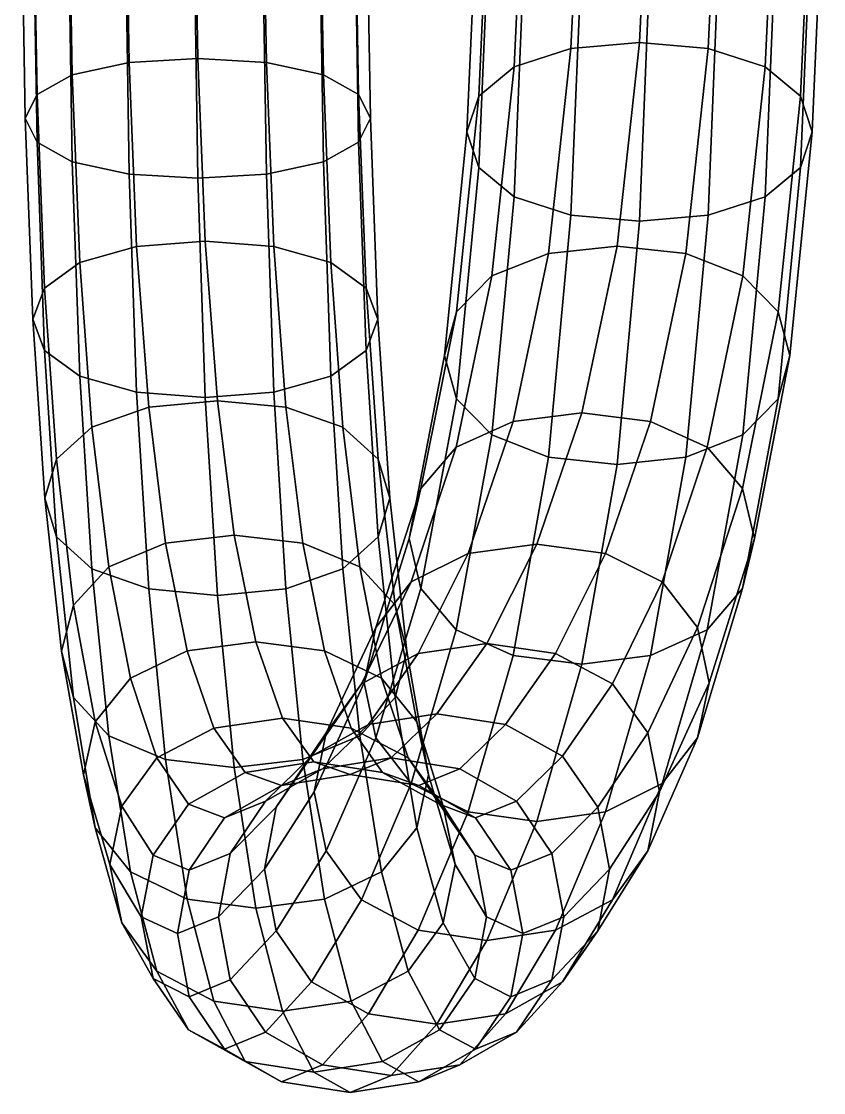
# Model space of a CAD drawing. Extents: x -10606 to 81047, y -69897 to 84397.
# Drawn here: x 69308 to 79693, y -69897 to -56027 of the extents above; entities that cross this region are included whole.
import ezdxf

# ---------------------------------------------------------------- set-up
doc = ezdxf.new("R2010")
doc.units = 0

msp = doc.modelspace()

# ---------------------------------------------------------------- linework, layer by layer
for points in [[(76421.59375, -56377.21875, -93027.9375), (77310.265625, -56298.246094, -93144.898438), (77458.703125, -53227.914063, -91365.765625), (76570.03125, -53287.417969, -91238.242188)], [(77310.265625, -56298.246094, -93144.898438), (78198.9375, -56377.21875, -93027.9375), (78347.375, -53287.417969, -91238.242188), (77458.703125, -53227.914063, -91365.765625)], [(75685.265625, -56614.132813, -92677.039063), (76421.59375, -56377.21875, -93027.9375), (76570.03125, -53287.417969, -91238.242188), (75833.703125, -53465.925781, -90855.695313)], [(78198.9375, -56377.21875, -93027.9375), (78935.265625, -56614.132813, -92677.039063), (79083.703125, -53465.925781, -90855.695313), (78347.375, -53287.417969, -91238.242188)], [(75685.265625, -56614.132813, -92677.039063), (75833.703125, -53465.925781, -90855.695313), (75376.671875, -53753.523438, -90239.359375), (75228.234375, -56995.824219, -92111.710938)], [(78935.265625, -56614.132813, -92677.039063), (79392.296875, -56995.824219, -92111.710938), (79540.734375, -53753.523438, -90239.359375), (79083.703125, -53465.925781, -90855.695313)], [(70653.367188, -53842.492188, -127165.15625), (71542.039063, -53804.347656, -127024.015625), (71591.515625, -56506.265625, -125861.101563), (70702.84375, -56559.082031, -125995.359375)], [(71542.039063, -53804.347656, -127024.015625), (72430.710938, -53842.492188, -127165.15625), (72480.1875, -56559.082031, -125995.359375), (71591.515625, -56506.265625, -125861.101563)], [(75228.234375, -56995.824219, -92111.710938), (75376.671875, -53753.523438, -90239.359375), (75224.328125, -54100.625, -89495.507813), (75075.890625, -57456.492188, -91429.414063)], [(79392.296875, -56995.824219, -92111.710938), (79544.640625, -57456.492188, -91429.414063), (79693.078125, -54100.625, -89495.507813), (79540.734375, -53753.523438, -90239.359375)], [(69917.039063, -53956.925781, -127588.578125), (69966.515625, -56717.527344, -126398.117188), (69509.484375, -56972.800781, -127047.015625), (69460.007813, -54141.292969, -128270.765625)], [(69917.039063, -53956.925781, -127588.578125), (70653.367188, -53842.492188, -127165.15625), (70702.84375, -56559.082031, -125995.359375), (69966.515625, -56717.527344, -126398.117188)], [(72430.710938, -53842.492188, -127165.15625), (73167.039063, -53956.925781, -127588.578125), (73216.515625, -56717.527344, -126398.117188), (72480.1875, -56559.082031, -125995.359375)], [(73167.039063, -53956.925781, -127588.578125), (73624.070313, -54141.292969, -128270.765625), (73673.546875, -56972.796875, -127047.015625), (73216.515625, -56717.527344, -126398.117188)], [(69460.007813, -54141.292969, -128270.765625), (69509.484375, -56972.800781, -127047.015625), (69357.140625, -57280.886719, -127830.164063), (69307.664063, -54363.800781, -129094.09375)], [(73624.070313, -54141.292969, -128270.765625), (73776.414063, -54363.800781, -129094.09375), (73825.890625, -57280.886719, -127830.164063), (73673.546875, -56972.796875, -127047.015625)], [(75075.890625, -57456.492188, -91429.414063), (75224.328125, -54100.625, -89495.507813), (75376.671875, -54447.726563, -88751.65625), (75228.234375, -57917.15625, -90747.117188)], [(79544.640625, -57456.492188, -91429.414063), (79392.296875, -57917.15625, -90747.117188), (79540.734375, -54447.726563, -88751.65625), (79693.078125, -54100.625, -89495.507813)], [(69307.664063, -54363.800781, -129094.09375), (69357.140625, -57280.886719, -127830.164063), (69509.484375, -57588.972656, -128613.3125), (69460.007813, -54586.3125, -129917.421875)], [(73776.414063, -54363.800781, -129094.09375), (73624.070313, -54586.3125, -129917.421875), (73673.546875, -57588.972656, -128613.3125), (73825.890625, -57280.886719, -127830.164063)], [(75228.234375, -57917.15625, -90747.117188), (75376.671875, -54447.726563, -88751.65625), (75833.703125, -54735.328125, -88135.320313), (75685.265625, -58298.847656, -90181.78125)], [(79392.296875, -57917.15625, -90747.117188), (78935.265625, -58298.847656, -90181.78125), (79083.703125, -54735.328125, -88135.320313), (79540.734375, -54447.726563, -88751.65625)], [(69460.007813, -54586.3125, -129917.421875), (69509.484375, -57588.972656, -128613.3125), (69966.515625, -57844.246094, -129262.210938), (69917.039063, -54770.679688, -130599.601563)], [(73624.070313, -54586.3125, -129917.421875), (73167.039063, -54770.679688, -130599.609375), (73216.515625, -57844.246094, -129262.210938), (73673.546875, -57588.972656, -128613.3125)], [(69917.039063, -54770.679688, -130599.601563), (69966.515625, -57844.246094, -129262.210938), (70702.84375, -58002.6875, -129664.96875), (70653.367188, -54885.109375, -131023.03125)], [(72430.710938, -54885.109375, -131023.03125), (72480.1875, -58002.6875, -129664.96875), (73216.515625, -57844.246094, -129262.210938), (73167.039063, -54770.679688, -130599.609375)], [(75685.265625, -58298.847656, -90181.78125), (75833.703125, -54735.328125, -88135.320313), (76570.03125, -54913.835938, -87752.773438), (76421.59375, -58535.761719, -89830.882813)], [(78198.9375, -58535.761719, -89830.882813), (78347.375, -54913.835938, -87752.773438), (79083.703125, -54735.328125, -88135.320313), (78935.265625, -58298.847656, -90181.78125)], [(70653.367188, -54885.109375, -131023.03125), (70702.84375, -58002.6875, -129664.96875), (71591.515625, -58055.503906, -129799.226563), (71542.039063, -54923.253906, -131164.171875)], [(71542.039063, -54923.253906, -131164.171875), (71591.515625, -58055.503906, -129799.226563), (72480.1875, -58002.6875, -129664.96875), (72430.710938, -54885.109375, -131023.03125)], [(76421.59375, -58535.761719, -89830.882813), (76570.03125, -54913.835938, -87752.773438), (77458.703125, -54973.339844, -87625.257813), (77310.265625, -58614.734375, -89713.921875)], [(77310.265625, -58614.734375, -89713.921875), (77458.703125, -54973.339844, -87625.257813), (78347.375, -54913.835938, -87752.773438), (78198.9375, -58535.761719, -89830.882813)], [(76132.53125, -59033.558594, -95039.820313), (77021.203125, -58937.175781, -95144.359375), (77310.265625, -56298.246094, -93144.898438), (76421.59375, -56377.21875, -93027.9375)], [(77021.203125, -58937.175781, -95144.359375), (77909.875, -59033.558594, -95039.820313), (78198.9375, -56377.21875, -93027.9375), (77310.265625, -56298.246094, -93144.898438)], [(75396.203125, -59322.703125, -94726.21875), (76132.53125, -59033.558594, -95039.820313), (76421.59375, -56377.21875, -93027.9375), (75685.265625, -56614.132813, -92677.039063)], [(77909.875, -59033.558594, -95039.820313), (78646.203125, -59322.703125, -94726.21875), (78935.265625, -56614.132813, -92677.039063), (78198.9375, -56377.21875, -93027.9375)], [(69966.515625, -56717.527344, -126398.117188), (70702.84375, -56559.082031, -125995.359375), (70799.203125, -58942.167969, -124517.234375), (70062.875, -59148.929688, -124888.9375)], [(70702.84375, -56559.082031, -125995.359375), (71591.515625, -56506.265625, -125861.101563), (71687.875, -58873.25, -124393.328125), (70799.203125, -58942.167969, -124517.234375)], [(71591.515625, -56506.265625, -125861.101563), (72480.1875, -56559.082031, -125995.359375), (72576.546875, -58942.167969, -124517.234375), (71687.875, -58873.25, -124393.328125)], [(72480.1875, -56559.082031, -125995.359375), (73216.515625, -56717.527344, -126398.117188), (73312.875, -59148.929688, -124888.9375), (72576.546875, -58942.167969, -124517.234375)], [(69966.515625, -56717.527344, -126398.117188), (70062.875, -59148.929688, -124888.9375), (69605.84375, -59482.046875, -125487.804688), (69509.484375, -56972.800781, -127047.015625)], [(73216.515625, -56717.527344, -126398.117188), (73673.546875, -56972.796875, -127047.015625), (73769.90625, -59482.042969, -125487.804688), (73312.875, -59148.929688, -124888.9375)], [(75396.203125, -59322.703125, -94726.21875), (75685.265625, -56614.132813, -92677.039063), (75228.234375, -56995.824219, -92111.710938), (74939.171875, -59788.546875, -94220.96875)], [(78646.203125, -59322.703125, -94726.21875), (79103.234375, -59788.546875, -94220.96875), (79392.296875, -56995.824219, -92111.710938), (78935.265625, -56614.132813, -92677.039063)], [(69509.484375, -56972.800781, -127047.015625), (69605.84375, -59482.046875, -125487.804688), (69453.5, -59884.082031, -126210.570313), (69357.140625, -57280.886719, -127830.164063)], [(73673.546875, -56972.796875, -127047.015625), (73825.890625, -57280.886719, -127830.164063), (73922.25, -59884.078125, -126210.570313), (73769.90625, -59482.042969, -125487.804688)], [(74939.171875, -59788.546875, -94220.96875), (75228.234375, -56995.824219, -92111.710938), (75075.890625, -57456.492188, -91429.414063), (74786.828125, -60350.769531, -93611.179688)], [(79103.234375, -59788.546875, -94220.96875), (79255.578125, -60350.769531, -93611.179688), (79544.640625, -57456.492188, -91429.414063), (79392.296875, -56995.824219, -92111.710938)], [(69357.140625, -57280.886719, -127830.164063), (69453.5, -59884.082031, -126210.570313), (69605.84375, -60286.117188, -126933.34375), (69509.484375, -57588.972656, -128613.3125)], [(73825.890625, -57280.886719, -127830.164063), (73673.546875, -57588.972656, -128613.3125), (73769.90625, -60286.117188, -126933.34375), (73922.25, -59884.078125, -126210.570313)], [(74786.828125, -60350.769531, -93611.179688), (75075.890625, -57456.492188, -91429.414063), (75228.234375, -57917.15625, -90747.117188), (74939.171875, -60912.992188, -93001.390625)], [(79255.578125, -60350.769531, -93611.179688), (79103.234375, -60912.992188, -93001.390625), (79392.296875, -57917.15625, -90747.117188), (79544.640625, -57456.492188, -91429.414063)], [(69509.484375, -57588.972656, -128613.3125), (69605.84375, -60286.117188, -126933.34375), (70062.875, -60619.230469, -127532.203125), (69966.515625, -57844.246094, -129262.210938)], [(73673.546875, -57588.972656, -128613.3125), (73216.515625, -57844.246094, -129262.210938), (73312.875, -60619.230469, -127532.203125), (73769.90625, -60286.117188, -126933.34375)], [(69966.515625, -57844.246094, -129262.210938), (70062.875, -60619.230469, -127532.203125), (70799.203125, -60825.992188, -127903.90625), (70702.84375, -58002.6875, -129664.96875)], [(72480.1875, -58002.6875, -129664.96875), (72576.546875, -60825.992188, -127903.90625), (73312.875, -60619.230469, -127532.203125), (73216.515625, -57844.246094, -129262.210938)], [(74939.171875, -60912.992188, -93001.390625), (75228.234375, -57917.15625, -90747.117188), (75685.265625, -58298.847656, -90181.78125), (75396.203125, -61378.835938, -92496.132813)], [(79103.234375, -60912.992188, -93001.390625), (78646.203125, -61378.835938, -92496.132813), (78935.265625, -58298.847656, -90181.78125), (79392.296875, -57917.15625, -90747.117188)], [(70702.84375, -58002.6875, -129664.96875), (70799.203125, -60825.992188, -127903.90625), (71687.875, -60894.910156, -128027.8125), (71591.515625, -58055.503906, -129799.226563)], [(71591.515625, -58055.503906, -129799.226563), (71687.875, -60894.910156, -128027.8125), (72576.546875, -60825.992188, -127903.90625), (72480.1875, -58002.6875, -129664.96875)], [(75396.203125, -61378.835938, -92496.132813), (75685.265625, -58298.847656, -90181.78125), (76421.59375, -58535.761719, -89830.882813), (76132.53125, -61667.976563, -92182.523438)], [(77909.875, -61667.976563, -92182.523438), (78198.9375, -58535.761719, -89830.882813), (78935.265625, -58298.847656, -90181.78125), (78646.203125, -61378.835938, -92496.132813)], [(76132.53125, -61667.976563, -92182.523438), (76421.59375, -58535.761719, -89830.882813), (77310.265625, -58614.734375, -89713.921875), (77021.203125, -61764.359375, -92077.992188)], [(77021.203125, -61764.359375, -92077.992188), (77310.265625, -58614.734375, -89713.921875), (78198.9375, -58535.761719, -89830.882813), (77909.875, -61667.976563, -92182.523438)], [(70062.875, -59148.929688, -124888.9375), (70799.203125, -58942.167969, -124517.234375), (70955.453125, -61023.683594, -122718.304688), (70219.125, -61281.484375, -123046.921875)], [(70799.203125, -58942.167969, -124517.234375), (71687.875, -58873.25, -124393.328125), (71844.125, -60937.746094, -122608.765625), (70955.453125, -61023.683594, -122718.304688)], [(71687.875, -58873.25, -124393.328125), (72576.546875, -58942.167969, -124517.234375), (72732.796875, -61023.679688, -122718.304688), (71844.125, -60937.746094, -122608.765625)], [(72576.546875, -58942.167969, -124517.234375), (73312.875, -59148.929688, -124888.9375), (73469.125, -61281.484375, -123046.921875), (72732.796875, -61023.679688, -122718.304688)], [(75674.195313, -61205.660156, -97210.773438), (76562.867188, -61094.765625, -97301.359375), (77021.203125, -58937.175781, -95144.359375), (76132.53125, -59033.558594, -95039.820313)], [(76562.867188, -61094.765625, -97301.359375), (77451.539063, -61205.65625, -97210.773438), (77909.875, -59033.558594, -95039.820313), (77021.203125, -58937.175781, -95144.359375)], [(74937.867188, -61538.332031, -96939.039063), (75674.195313, -61205.660156, -97210.773438), (76132.53125, -59033.558594, -95039.820313), (75396.203125, -59322.703125, -94726.21875)], [(77451.539063, -61205.65625, -97210.773438), (78187.867188, -61538.332031, -96939.039063), (78646.203125, -59322.703125, -94726.21875), (77909.875, -59033.558594, -95039.820313)], [(70062.875, -59148.929688, -124888.9375), (70219.125, -61281.484375, -123046.921875), (69762.09375, -61696.832031, -123576.359375), (69605.84375, -59482.046875, -125487.804688)], [(73312.875, -59148.929688, -124888.9375), (73769.90625, -59482.042969, -125487.804688), (73926.15625, -61696.832031, -123576.359375), (73469.125, -61281.484375, -123046.921875)], [(74937.867188, -61538.332031, -96939.039063), (75396.203125, -59322.703125, -94726.21875), (74939.171875, -59788.546875, -94220.96875), (74480.835938, -62074.308594, -96501.242188)], [(78187.867188, -61538.332031, -96939.039063), (78644.898438, -62074.308594, -96501.242188), (79103.234375, -59788.546875, -94220.96875), (78646.203125, -59322.703125, -94726.21875)], [(69605.84375, -59482.046875, -125487.804688), (69762.09375, -61696.832031, -123576.359375), (69609.75, -62198.113281, -124215.335938), (69453.5, -59884.082031, -126210.570313)], [(73769.90625, -59482.042969, -125487.804688), (73922.25, -59884.078125, -126210.570313), (74078.5, -62198.113281, -124215.335938), (73926.15625, -61696.832031, -123576.359375)], [(69453.5, -59884.082031, -126210.570313), (69609.75, -62198.113281, -124215.335938), (69762.09375, -62699.394531, -124854.3125), (69605.84375, -60286.117188, -126933.34375)], [(73922.25, -59884.078125, -126210.570313), (73769.90625, -60286.117188, -126933.34375), (73926.15625, -62699.394531, -124854.3125), (74078.5, -62198.113281, -124215.335938)], [(74480.835938, -62074.308594, -96501.242188), (74939.171875, -59788.546875, -94220.96875), (74786.828125, -60350.769531, -93611.179688), (74328.492188, -62721.175781, -95972.859375)], [(78644.898438, -62074.308594, -96501.242188), (78797.242188, -62721.175781, -95972.859375), (79255.578125, -60350.769531, -93611.179688), (79103.234375, -59788.546875, -94220.96875)], [(69605.84375, -60286.117188, -126933.34375), (69762.09375, -62699.394531, -124854.3125), (70219.125, -63114.742188, -125383.75), (70062.875, -60619.230469, -127532.203125)], [(73769.90625, -60286.117188, -126933.34375), (73312.875, -60619.230469, -127532.203125), (73469.125, -63114.742188, -125383.75), (73926.15625, -62699.394531, -124854.3125)], [(74328.492188, -62721.175781, -95972.859375), (74786.828125, -60350.769531, -93611.179688), (74939.171875, -60912.992188, -93001.390625), (74480.835938, -63368.042969, -95444.476563)], [(78797.242188, -62721.175781, -95972.859375), (78644.898438, -63368.042969, -95444.476563), (79103.234375, -60912.992188, -93001.390625), (79255.578125, -60350.769531, -93611.179688)], [(70062.875, -60619.230469, -127532.203125), (70219.125, -63114.742188, -125383.75), (70955.453125, -63372.546875, -125712.367188), (70799.203125, -60825.992188, -127903.90625)], [(72576.546875, -60825.992188, -127903.90625), (72732.796875, -63372.546875, -125712.367188), (73469.125, -63114.742188, -125383.75), (73312.875, -60619.230469, -127532.203125)], [(70799.203125, -60825.992188, -127903.90625), (70955.453125, -63372.546875, -125712.367188), (71844.125, -63458.480469, -125821.90625), (71687.875, -60894.910156, -128027.8125)], [(71687.875, -60894.910156, -128027.8125), (71844.125, -63458.480469, -125821.90625), (72732.796875, -63372.546875, -125712.367188), (72576.546875, -60825.992188, -127903.90625)], [(70219.125, -61281.484375, -123046.921875), (70955.453125, -61023.683594, -122718.304688), (71174.195313, -62780.855469, -120627.664063), (70437.867188, -63088.71875, -120902.960938)], [(70955.453125, -61023.683594, -122718.304688), (71844.125, -60937.746094, -122608.765625), (72062.867188, -62678.234375, -120535.898438), (71174.195313, -62780.855469, -120627.664063)], [(71844.125, -60937.746094, -122608.765625), (72732.796875, -61023.679688, -122718.304688), (72951.539063, -62780.855469, -120627.664063), (72062.867188, -62678.234375, -120535.898438)], [(72732.796875, -61023.679688, -122718.304688), (73469.125, -61281.484375, -123046.921875), (73687.867188, -63088.71875, -120902.960938), (72951.539063, -62780.855469, -120627.664063)], [(74480.835938, -63368.042969, -95444.476563), (74939.171875, -60912.992188, -93001.390625), (75396.203125, -61378.835938, -92496.132813), (74937.867188, -63904.015625, -95006.671875)], [(78644.898438, -63368.042969, -95444.476563), (78187.867188, -63904.015625, -95006.671875), (78646.203125, -61378.835938, -92496.132813), (79103.234375, -60912.992188, -93001.390625)], [(75090.867188, -62917.351563, -99529.195313), (75979.539063, -62794.925781, -99604.265625), (76562.867188, -61094.765625, -97301.359375), (75674.195313, -61205.660156, -97210.773438)], [(75979.539063, -62794.925781, -99604.265625), (76868.210938, -62917.351563, -99529.195313), (77451.539063, -61205.65625, -97210.773438), (76562.867188, -61094.765625, -97301.359375)], [(70219.125, -61281.484375, -123046.921875), (70437.867188, -63088.71875, -120902.960938), (69980.835938, -63584.71875, -121346.5), (69762.09375, -61696.832031, -123576.359375)], [(73469.125, -61281.484375, -123046.921875), (73926.15625, -61696.832031, -123576.359375), (74144.898438, -63584.71875, -121346.5), (73687.867188, -63088.71875, -120902.960938)], [(74354.539063, -63284.636719, -99304.007813), (75090.867188, -62917.351563, -99529.195313), (75674.195313, -61205.660156, -97210.773438), (74937.867188, -61538.332031, -96939.039063)], [(76868.210938, -62917.351563, -99529.195313), (77604.539063, -63284.632813, -99304.007813), (78187.867188, -61538.332031, -96939.039063), (77451.539063, -61205.65625, -97210.773438)], [(74937.867188, -63904.015625, -95006.671875), (75396.203125, -61378.835938, -92496.132813), (76132.53125, -61667.976563, -92182.523438), (75674.195313, -64236.691406, -94734.929688)], [(77451.539063, -64236.691406, -94734.929688), (77909.875, -61667.976563, -92182.523438), (78646.203125, -61378.835938, -92496.132813), (78187.867188, -63904.015625, -95006.671875)], [(74354.539063, -63284.636719, -99304.007813), (74937.867188, -61538.332031, -96939.039063), (74480.835938, -62074.308594, -96501.242188), (73897.507813, -63876.371094, -98941.195313)], [(77604.539063, -63284.632813, -99304.007813), (78061.570313, -63876.367188, -98941.195313), (78644.898438, -62074.308594, -96501.242188), (78187.867188, -61538.332031, -96939.039063)], [(69762.09375, -61696.832031, -123576.359375), (69980.835938, -63584.71875, -121346.5), (69828.492188, -64183.34375, -121881.804688), (69609.75, -62198.113281, -124215.335938)], [(73926.15625, -61696.832031, -123576.359375), (74078.5, -62198.113281, -124215.335938), (74297.242188, -64183.34375, -121881.804688), (74144.898438, -63584.71875, -121346.5)], [(75674.195313, -64236.691406, -94734.929688), (76132.53125, -61667.976563, -92182.523438), (77021.203125, -61764.359375, -92077.992188), (76562.867188, -64347.582031, -94644.351563)], [(76562.867188, -64347.582031, -94644.351563), (77021.203125, -61764.359375, -92077.992188), (77909.875, -61667.976563, -92182.523438), (77451.539063, -64236.691406, -94734.929688)], [(73897.507813, -63876.371094, -98941.195313), (74480.835938, -62074.308594, -96501.242188), (74328.492188, -62721.175781, -95972.859375), (73745.164063, -64590.53125, -98503.320313)], [(78061.570313, -63876.367188, -98941.195313), (78213.914063, -64590.53125, -98503.320313), (78797.242188, -62721.175781, -95972.859375), (78644.898438, -62074.308594, -96501.242188)], [(69609.75, -62198.113281, -124215.335938), (69828.492188, -64183.34375, -121881.804688), (69980.835938, -64781.964844, -122417.101563), (69762.09375, -62699.394531, -124854.3125)], [(74078.5, -62198.113281, -124215.335938), (73926.15625, -62699.394531, -124854.3125), (74144.898438, -64781.964844, -122417.109375), (74297.242188, -64183.34375, -121881.804688)], [(71174.195313, -62780.855469, -120627.664063), (72062.867188, -62678.234375, -120535.898438), (72344.117188, -64059.683594, -118213.328125), (71455.445313, -64177.25, -118284.804688)], [(72062.867188, -62678.234375, -120535.898438), (72951.539063, -62780.855469, -120627.664063), (73232.789063, -64177.25, -118284.804688), (72344.117188, -64059.683594, -118213.328125)], [(69762.09375, -62699.394531, -124854.3125), (69980.835938, -64781.964844, -122417.101563), (70437.867188, -65277.964844, -122860.640625), (70219.125, -63114.742188, -125383.75)], [(70437.867188, -63088.71875, -120902.960938), (71174.195313, -62780.855469, -120627.664063), (71455.445313, -64177.25, -118284.804688), (70719.117188, -64529.957031, -118499.234375)], [(72951.539063, -62780.855469, -120627.664063), (73687.867188, -63088.71875, -120902.960938), (73969.117188, -64529.957031, -118499.234375), (73232.789063, -64177.25, -118284.804688)], [(73926.15625, -62699.394531, -124854.3125), (73469.125, -63114.742188, -125383.75), (73687.867188, -65277.964844, -122860.640625), (74144.898438, -64781.964844, -122417.109375)], [(73745.164063, -64590.53125, -98503.320313), (74328.492188, -62721.175781, -95972.859375), (74480.835938, -63368.042969, -95444.476563), (73897.507813, -65304.691406, -98065.445313)], [(74445.03125, -64211.125, -101996.367188), (75333.703125, -64080.019531, -102054.226563), (75979.539063, -62794.925781, -99604.265625), (75090.867188, -62917.351563, -99529.195313)], [(75333.703125, -64080.019531, -102054.226563), (76222.375, -64211.125, -101996.367188), (76868.210938, -62917.351563, -99529.195313), (75979.539063, -62794.925781, -99604.265625)], [(78213.914063, -64590.53125, -98503.320313), (78061.570313, -65304.691406, -98065.445313), (78644.898438, -63368.042969, -95444.476563), (78797.242188, -62721.175781, -95972.859375)], [(73708.703125, -64604.449219, -101822.796875), (74445.03125, -64211.125, -101996.367188), (75090.867188, -62917.351563, -99529.195313), (74354.539063, -63284.636719, -99304.007813)], [(76222.375, -64211.125, -101996.367188), (76958.703125, -64604.449219, -101822.796875), (77604.539063, -63284.632813, -99304.007813), (76868.210938, -62917.351563, -99529.195313)], [(70437.867188, -63088.71875, -120902.960938), (70719.117188, -64529.957031, -118499.234375), (70262.085938, -65098.207031, -118844.710938), (69980.835938, -63584.71875, -121346.5)], [(73687.867188, -63088.71875, -120902.960938), (74144.898438, -63584.71875, -121346.5), (74426.148438, -65098.210938, -118844.710938), (73969.117188, -64529.957031, -118499.234375)], [(70219.125, -63114.742188, -125383.75), (70437.867188, -65277.964844, -122860.640625), (71174.195313, -65585.828125, -123135.9375), (70955.453125, -63372.546875, -125712.367188)], [(72732.796875, -63372.546875, -125712.367188), (72951.539063, -65585.828125, -123135.9375), (73687.867188, -65277.964844, -122860.640625), (73469.125, -63114.742188, -125383.75)], [(70955.453125, -63372.546875, -125712.367188), (71174.195313, -65585.828125, -123135.9375), (72062.867188, -65688.453125, -123227.703125), (71844.125, -63458.480469, -125821.90625)], [(71844.125, -63458.480469, -125821.90625), (72062.867188, -65688.453125, -123227.703125), (72951.539063, -65585.828125, -123135.9375), (72732.796875, -63372.546875, -125712.367188)], [(73708.703125, -64604.449219, -101822.796875), (74354.539063, -63284.636719, -99304.007813), (73897.507813, -63876.371094, -98941.195313), (73251.671875, -65238.140625, -101543.148438)], [(73897.507813, -65304.691406, -98065.445313), (74480.835938, -63368.042969, -95444.476563), (74937.867188, -63904.015625, -95006.671875), (74354.539063, -65896.429688, -97702.632813)], [(76958.703125, -64604.449219, -101822.796875), (77415.734375, -65238.136719, -101543.148438), (78061.570313, -63876.367188, -98941.195313), (77604.539063, -63284.632813, -99304.007813)], [(78061.570313, -65304.691406, -98065.445313), (77604.539063, -65896.429688, -97702.632813), (78187.867188, -63904.015625, -95006.671875), (78644.898438, -63368.042969, -95444.476563)], [(69980.835938, -63584.71875, -121346.5), (70262.085938, -65098.207031, -118844.710938), (70109.742188, -65784.03125, -119261.664063), (69828.492188, -64183.34375, -121881.804688)], [(74144.898438, -63584.71875, -121346.5), (74297.242188, -64183.34375, -121881.804688), (74578.492188, -65784.03125, -119261.664063), (74426.148438, -65098.210938, -118844.710938)], [(73251.671875, -65238.140625, -101543.148438), (73897.507813, -63876.371094, -98941.195313), (73745.164063, -64590.53125, -98503.320313), (73099.328125, -66002.9375, -101205.640625)], [(74354.539063, -65896.429688, -97702.632813), (74937.867188, -63904.015625, -95006.671875), (75674.195313, -64236.691406, -94734.929688), (75090.867188, -66263.710938, -97477.445313)], [(76868.210938, -66263.710938, -97477.445313), (77451.539063, -64236.691406, -94734.929688), (78187.867188, -63904.015625, -95006.671875), (77604.539063, -65896.429688, -97702.632813)], [(77415.734375, -65238.136719, -101543.148438), (77568.078125, -66002.9375, -101205.640625), (78213.914063, -64590.53125, -98503.320313), (78061.570313, -63876.367188, -98941.195313)], [(71455.445313, -64177.25, -118284.804688), (72344.117188, -64059.683594, -118213.328125), (72687.867188, -65047.066406, -115679.648438), (71799.195313, -65176.433594, -115729.210938)], [(72344.117188, -64059.683594, -118213.328125), (73232.789063, -64177.25, -118284.804688), (73576.539063, -65176.433594, -115729.210938), (72687.867188, -65047.066406, -115679.648438)], [(73799.203125, -65129.464844, -104613.578125), (74687.875, -64992.414063, -104652.40625), (75333.703125, -64080.019531, -102054.226563), (74445.03125, -64211.125, -101996.367188)], [(74687.875, -64992.414063, -104652.40625), (75576.546875, -65129.464844, -104613.578125), (76222.375, -64211.125, -101996.367188), (75333.703125, -64080.019531, -102054.226563)], [(69828.492188, -64183.34375, -121881.804688), (70109.742188, -65784.03125, -119261.664063), (70262.085938, -66469.84375, -119678.617188), (69980.835938, -64781.964844, -122417.101563)], [(70719.117188, -64529.957031, -118499.234375), (71455.445313, -64177.25, -118284.804688), (71799.195313, -65176.433594, -115729.210938), (71062.867188, -65564.53125, -115877.90625)], [(73062.875, -65540.617188, -104497.085938), (73799.203125, -65129.464844, -104613.578125), (74445.03125, -64211.125, -101996.367188), (73708.703125, -64604.449219, -101822.796875)], [(73232.789063, -64177.25, -118284.804688), (73969.117188, -64529.957031, -118499.234375), (74312.867188, -65564.53125, -115877.90625), (73576.539063, -65176.433594, -115729.210938)], [(74297.242188, -64183.34375, -121881.804688), (74144.898438, -64781.964844, -122417.109375), (74426.148438, -66469.851563, -119678.617188), (74578.492188, -65784.03125, -119261.664063)], [(75576.546875, -65129.464844, -104613.578125), (76312.875, -65540.617188, -104497.085938), (76958.703125, -64604.449219, -101822.796875), (76222.375, -64211.125, -101996.367188)], [(75090.867188, -66263.710938, -97477.445313), (75674.195313, -64236.691406, -94734.929688), (76562.867188, -64347.582031, -94644.351563), (75979.539063, -66386.140625, -97402.375)], [(75979.539063, -66386.140625, -97402.375), (76562.867188, -64347.582031, -94644.351563), (77451.539063, -64236.691406, -94734.929688), (76868.210938, -66263.710938, -97477.445313)], [(70719.117188, -64529.957031, -118499.234375), (71062.867188, -65564.53125, -115877.90625), (70605.835938, -66189.804688, -116117.46875), (70262.085938, -65098.207031, -118844.710938)], [(73062.875, -65540.617188, -104497.085938), (73708.703125, -64604.449219, -101822.796875), (73251.671875, -65238.140625, -101543.148438), (72605.84375, -66203.03125, -104309.40625)], [(73099.328125, -66002.9375, -101205.640625), (73745.164063, -64590.53125, -98503.320313), (73897.507813, -65304.691406, -98065.445313), (73251.671875, -66767.734375, -100868.132813)], [(73969.117188, -64529.957031, -118499.234375), (74426.148438, -65098.210938, -118844.710938), (74769.898438, -66189.804688, -116117.476563), (74312.867188, -65564.53125, -115877.90625)], [(76312.875, -65540.617188, -104497.085938), (76769.90625, -66203.03125, -104309.40625), (77415.734375, -65238.136719, -101543.148438), (76958.703125, -64604.449219, -101822.796875)], [(77568.078125, -66002.9375, -101205.640625), (77415.734375, -66767.734375, -100868.132813), (78061.570313, -65304.691406, -98065.445313), (78213.914063, -64590.53125, -98503.320313)], [(69980.835938, -64781.964844, -122417.101563), (70262.085938, -66469.84375, -119678.617188), (70719.117188, -67038.09375, -120024.09375), (70437.867188, -65277.964844, -122860.640625)], [(74144.898438, -64781.964844, -122417.109375), (73687.867188, -65277.964844, -122860.640625), (73969.117188, -67038.101563, -120024.09375), (74426.148438, -66469.851563, -119678.617188)], [(71799.195313, -65176.433594, -115729.210938), (72687.867188, -65047.066406, -115679.648438), (73094.117188, -65615.3125, -112980.429688), (72205.445313, -65752.226563, -113007.320313)], [(72687.867188, -65047.066406, -115679.648438), (73576.539063, -65176.433594, -115729.210938), (73982.789063, -65752.226563, -113007.320313), (73094.117188, -65615.3125, -112980.429688)], [(73205.453125, -65703.570313, -107368.359375), (74094.125, -65563.296875, -107386.34375), (74687.875, -64992.414063, -104652.40625), (73799.203125, -65129.464844, -104613.578125)], [(74094.125, -65563.296875, -107386.34375), (74982.796875, -65703.570313, -107368.359375), (75576.546875, -65129.464844, -104613.578125), (74687.875, -64992.414063, -104652.40625)], [(70262.085938, -65098.207031, -118844.710938), (70605.835938, -66189.804688, -116117.46875), (70453.492188, -66944.4375, -116406.601563), (70109.742188, -65784.03125, -119261.664063)], [(71062.867188, -65564.53125, -115877.90625), (71799.195313, -65176.433594, -115729.210938), (72205.445313, -65752.226563, -113007.320313), (71469.117188, -66162.984375, -113087.96875)], [(72469.125, -66124.390625, -107314.414063), (73205.453125, -65703.570313, -107368.359375), (73799.203125, -65129.464844, -104613.578125), (73062.875, -65540.617188, -104497.085938)], [(73576.539063, -65176.433594, -115729.210938), (74312.867188, -65564.53125, -115877.90625), (74719.117188, -66162.984375, -113087.96875), (73982.789063, -65752.226563, -113007.320313)], [(74426.148438, -65098.210938, -118844.710938), (74578.492188, -65784.03125, -119261.664063), (74922.242188, -66944.4375, -116406.609375), (74769.898438, -66189.804688, -116117.476563)], [(74982.796875, -65703.570313, -107368.359375), (75719.125, -66124.390625, -107314.414063), (76312.875, -65540.617188, -104497.085938), (75576.546875, -65129.464844, -104613.578125)], [(70437.867188, -65277.964844, -122860.640625), (70719.117188, -67038.09375, -120024.09375), (71455.445313, -67390.804688, -120238.523438), (71174.195313, -65585.828125, -123135.9375)], [(72605.84375, -66203.03125, -104309.40625), (73251.671875, -65238.140625, -101543.148438), (73099.328125, -66002.9375, -101205.640625), (72453.5, -67002.492188, -104082.890625)], [(72951.539063, -65585.828125, -123135.9375), (73232.789063, -67390.804688, -120238.523438), (73969.117188, -67038.101563, -120024.09375), (73687.867188, -65277.964844, -122860.640625)], [(73251.671875, -66767.734375, -100868.132813), (73897.507813, -65304.691406, -98065.445313), (74354.539063, -65896.429688, -97702.632813), (73708.703125, -67401.421875, -100588.484375)], [(76769.90625, -66203.03125, -104309.40625), (76922.25, -67002.492188, -104082.890625), (77568.078125, -66002.9375, -101205.640625), (77415.734375, -65238.136719, -101543.148438)], [(77415.734375, -66767.734375, -100868.132813), (76958.703125, -67401.421875, -100588.484375), (77604.539063, -65896.429688, -97702.632813), (78061.570313, -65304.691406, -98065.445313)], [(71062.867188, -65564.53125, -115877.90625), (71469.117188, -66162.984375, -113087.96875), (71012.085938, -66824.75, -113217.914063), (70605.835938, -66189.804688, -116117.46875)], [(71174.195313, -65585.828125, -123135.9375), (71455.445313, -67390.804688, -120238.523438), (72344.117188, -67508.375, -120310), (72062.867188, -65688.453125, -123227.703125)], [(72469.125, -66124.390625, -107314.414063), (73062.875, -65540.617188, -104497.085938), (72605.84375, -66203.03125, -104309.40625), (72012.09375, -66802.382813, -107227.492188)], [(72062.867188, -65688.453125, -123227.703125), (72344.117188, -67508.375, -120310), (73232.789063, -67390.804688, -120238.523438), (72951.539063, -65585.828125, -123135.9375)], [(72674.195313, -65919.554688, -110193.320313), (73562.867188, -65779.164063, -110189.171875), (74094.125, -65563.296875, -107386.34375), (73205.453125, -65703.570313, -107368.359375)], [(73562.867188, -65779.164063, -110189.171875), (74451.539063, -65919.554688, -110193.320313), (74982.796875, -65703.570313, -107368.359375), (74094.125, -65563.296875, -107386.34375)], [(74312.867188, -65564.53125, -115877.90625), (74769.898438, -66189.804688, -116117.476563), (75176.148438, -66824.75, -113217.921875), (74719.117188, -66162.984375, -113087.96875)], [(75719.125, -66124.390625, -107314.414063), (76176.15625, -66802.382813, -107227.492188), (76769.90625, -66203.03125, -104309.40625), (76312.875, -65540.617188, -104497.085938)], [(71937.867188, -66340.726563, -110205.757813), (72674.195313, -65919.554688, -110193.320313), (73205.453125, -65703.570313, -107368.359375), (72469.125, -66124.390625, -107314.414063)], [(72205.445313, -65752.226563, -113007.320313), (73094.117188, -65615.3125, -112980.429688), (73562.867188, -65779.164063, -110189.171875), (72674.195313, -65919.554688, -110193.320313)], [(73094.117188, -65615.3125, -112980.429688), (73982.789063, -65752.226563, -113007.320313), (74451.539063, -65919.554688, -110193.320313), (73562.867188, -65779.164063, -110189.171875)], [(74451.539063, -65919.554688, -110193.320313), (75187.867188, -66340.726563, -110205.757813), (75719.125, -66124.390625, -107314.414063), (74982.796875, -65703.570313, -107368.359375)], [(70109.742188, -65784.03125, -119261.664063), (70453.492188, -66944.4375, -116406.601563), (70605.835938, -67699.070313, -116695.734375), (70262.085938, -66469.84375, -119678.617188)], [(71469.117188, -66162.984375, -113087.96875), (72205.445313, -65752.226563, -113007.320313), (72674.195313, -65919.554688, -110193.320313), (71937.867188, -66340.726563, -110205.757813)], [(73982.789063, -65752.226563, -113007.320313), (74719.117188, -66162.984375, -113087.96875), (75187.867188, -66340.726563, -110205.757813), (74451.539063, -65919.554688, -110193.320313)], [(74578.492188, -65784.03125, -119261.664063), (74426.148438, -66469.851563, -119678.617188), (74769.898438, -67699.078125, -116695.734375), (74922.242188, -66944.4375, -116406.609375)], [(72453.5, -67002.492188, -104082.890625), (73099.328125, -66002.9375, -101205.640625), (73251.671875, -66767.734375, -100868.132813), (72605.84375, -67801.960938, -103856.382813)], [(73708.703125, -67401.421875, -100588.484375), (74354.539063, -65896.429688, -97702.632813), (75090.867188, -66263.710938, -97477.445313), (74445.03125, -67794.75, -100414.914063)], [(76222.375, -67794.75, -100414.914063), (76868.210938, -66263.710938, -97477.445313), (77604.539063, -65896.429688, -97702.632813), (76958.703125, -67401.421875, -100588.484375)], [(76922.25, -67002.492188, -104082.890625), (76769.90625, -67801.960938, -103856.382813), (77415.734375, -66767.734375, -100868.132813), (77568.078125, -66002.9375, -101205.640625)], [(71469.117188, -66162.984375, -113087.96875), (71937.867188, -66340.726563, -110205.757813), (71480.835938, -67019.28125, -110225.796875), (71012.085938, -66824.75, -113217.914063)], [(71937.867188, -66340.726563, -110205.757813), (72469.125, -66124.390625, -107314.414063), (72012.09375, -66802.382813, -107227.492188), (71480.835938, -67019.28125, -110225.796875)], [(74719.117188, -66162.984375, -113087.96875), (75176.148438, -66824.75, -113217.921875), (75644.898438, -67019.28125, -110225.796875), (75187.867188, -66340.726563, -110205.757813)], [(75187.867188, -66340.726563, -110205.757813), (75644.898438, -67019.28125, -110225.796875), (76176.15625, -66802.382813, -107227.492188), (75719.125, -66124.390625, -107314.414063)], [(70605.835938, -66189.804688, -116117.46875), (71012.085938, -66824.75, -113217.914063), (70859.742188, -67623.429688, -113374.75), (70453.492188, -66944.4375, -116406.601563)], [(72012.09375, -66802.382813, -107227.492188), (72605.84375, -66203.03125, -104309.40625), (72453.5, -67002.492188, -104082.890625), (71859.75, -67620.640625, -107122.585938)], [(74445.03125, -67794.75, -100414.914063), (75090.867188, -66263.710938, -97477.445313), (75979.539063, -66386.140625, -97402.375), (75333.703125, -67925.859375, -100357.054688)], [(74769.898438, -66189.804688, -116117.476563), (74922.242188, -66944.4375, -116406.609375), (75328.492188, -67623.429688, -113374.75), (75176.148438, -66824.75, -113217.921875)], [(75333.703125, -67925.859375, -100357.054688), (75979.539063, -66386.140625, -97402.375), (76868.210938, -66263.710938, -97477.445313), (76222.375, -67794.75, -100414.914063)], [(76176.15625, -66802.382813, -107227.492188), (76328.5, -67620.648438, -107122.585938), (76922.25, -67002.492188, -104082.890625), (76769.90625, -66203.03125, -104309.40625)], [(70262.085938, -66469.84375, -119678.617188), (70605.835938, -67699.070313, -116695.734375), (71062.867188, -68324.34375, -116935.304688), (70719.117188, -67038.09375, -120024.09375)], [(74426.148438, -66469.851563, -119678.617188), (73969.117188, -67038.101563, -120024.09375), (74312.867188, -68324.351563, -116935.304688), (74769.898438, -67699.078125, -116695.734375)], [(71012.085938, -66824.75, -113217.914063), (71480.835938, -67019.28125, -110225.796875), (71328.492188, -67838.226563, -110249.976563), (70859.742188, -67623.429688, -113374.75)], [(71480.835938, -67019.28125, -110225.796875), (72012.09375, -66802.382813, -107227.492188), (71859.75, -67620.640625, -107122.585938), (71328.492188, -67838.226563, -110249.976563)], [(72605.84375, -67801.960938, -103856.382813), (73251.671875, -66767.734375, -100868.132813), (73708.703125, -67401.421875, -100588.484375), (73062.875, -68464.375, -103668.703125)], [(75176.148438, -66824.75, -113217.921875), (75328.492188, -67623.429688, -113374.75), (75797.242188, -67838.226563, -110249.976563), (75644.898438, -67019.28125, -110225.796875)], [(75644.898438, -67019.28125, -110225.796875), (75797.242188, -67838.226563, -110249.976563), (76328.5, -67620.648438, -107122.585938), (76176.15625, -66802.382813, -107227.492188)], [(76769.90625, -67801.960938, -103856.382813), (76312.875, -68464.375, -103668.703125), (76958.703125, -67401.421875, -100588.484375), (77415.734375, -66767.734375, -100868.132813)], [(70453.492188, -66944.4375, -116406.601563), (70859.742188, -67623.429688, -113374.75), (71012.085938, -68422.117188, -113531.585938), (70605.835938, -67699.070313, -116695.734375)], [(74922.242188, -66944.4375, -116406.609375), (74769.898438, -67699.078125, -116695.734375), (75176.148438, -68422.117188, -113531.585938), (75328.492188, -67623.429688, -113374.75)], [(70719.117188, -67038.09375, -120024.09375), (71062.867188, -68324.34375, -116935.304688), (71799.195313, -68712.445313, -117084), (71455.445313, -67390.804688, -120238.523438)], [(71859.75, -67620.640625, -107122.585938), (72453.5, -67002.492188, -104082.890625), (72605.84375, -67801.960938, -103856.382813), (72012.09375, -68438.90625, -107017.6875)], [(73232.789063, -67390.804688, -120238.523438), (73576.539063, -68712.453125, -117084), (74312.867188, -68324.351563, -116935.304688), (73969.117188, -67038.101563, -120024.09375)], [(76328.5, -67620.648438, -107122.585938), (76176.15625, -68438.90625, -107017.6875), (76769.90625, -67801.960938, -103856.382813), (76922.25, -67002.492188, -104082.890625)], [(71455.445313, -67390.804688, -120238.523438), (71799.195313, -68712.445313, -117084), (72687.867188, -68841.8125, -117133.5625), (72344.117188, -67508.375, -120310)], [(72344.117188, -67508.375, -120310), (72687.867188, -68841.8125, -117133.5625), (73576.539063, -68712.453125, -117084), (73232.789063, -67390.804688, -120238.523438)], [(73062.875, -68464.375, -103668.703125), (73708.703125, -67401.421875, -100588.484375), (74445.03125, -67794.75, -100414.914063), (73799.203125, -68875.53125, -103552.210938)], [(75576.546875, -68875.53125, -103552.210938), (76222.375, -67794.75, -100414.914063), (76958.703125, -67401.421875, -100588.484375), (76312.875, -68464.375, -103668.703125)], [(70859.742188, -67623.429688, -113374.75), (71328.492188, -67838.226563, -110249.976563), (71480.835938, -68657.179688, -110274.15625), (71012.085938, -68422.117188, -113531.585938)], [(71328.492188, -67838.226563, -110249.976563), (71859.75, -67620.640625, -107122.585938), (72012.09375, -68438.90625, -107017.6875), (71480.835938, -68657.179688, -110274.15625)], [(75328.492188, -67623.429688, -113374.75), (75176.148438, -68422.117188, -113531.585938), (75644.898438, -68657.179688, -110274.15625), (75797.242188, -67838.226563, -110249.976563)], [(75797.242188, -67838.226563, -110249.976563), (75644.898438, -68657.179688, -110274.15625), (76176.15625, -68438.90625, -107017.6875), (76328.5, -67620.648438, -107122.585938)], [(70605.835938, -67699.070313, -116695.734375), (71012.085938, -68422.117188, -113531.585938), (71469.117188, -69083.882813, -113661.53125), (71062.867188, -68324.34375, -116935.304688)], [(72012.09375, -68438.90625, -107017.6875), (72605.84375, -67801.960938, -103856.382813), (73062.875, -68464.375, -103668.703125), (72469.125, -69116.898438, -106930.765625)], [(73799.203125, -68875.53125, -103552.210938), (74445.03125, -67794.75, -100414.914063), (75333.703125, -67925.859375, -100357.054688), (74687.875, -69012.578125, -103513.382813)], [(74769.898438, -67699.078125, -116695.734375), (74312.867188, -68324.351563, -116935.304688), (74719.117188, -69083.882813, -113661.53125), (75176.148438, -68422.117188, -113531.585938)], [(74687.875, -69012.578125, -103513.382813), (75333.703125, -67925.859375, -100357.054688), (76222.375, -67794.75, -100414.914063), (75576.546875, -68875.53125, -103552.210938)], [(76176.15625, -68438.90625, -107017.6875), (75719.125, -69116.898438, -106930.765625), (76312.875, -68464.375, -103668.703125), (76769.90625, -67801.960938, -103856.382813)], [(71062.867188, -68324.34375, -116935.304688), (71469.117188, -69083.882813, -113661.53125), (72205.445313, -69494.632813, -113742.1875), (71799.195313, -68712.445313, -117084)], [(73576.539063, -68712.453125, -117084), (73982.789063, -69494.632813, -113742.1875), (74719.117188, -69083.882813, -113661.53125), (74312.867188, -68324.351563, -116935.304688)], [(71012.085938, -68422.117188, -113531.585938), (71480.835938, -68657.179688, -110274.15625), (71937.867188, -69335.734375, -110294.195313), (71469.117188, -69083.882813, -113661.53125)], [(71480.835938, -68657.179688, -110274.15625), (72012.09375, -68438.90625, -107017.6875), (72469.125, -69116.898438, -106930.765625), (71937.867188, -69335.734375, -110294.195313)], [(72469.125, -69116.898438, -106930.765625), (73062.875, -68464.375, -103668.703125), (73799.203125, -68875.53125, -103552.210938), (73205.453125, -69537.71875, -106876.8125)], [(75176.148438, -68422.117188, -113531.585938), (74719.117188, -69083.882813, -113661.53125), (75187.867188, -69335.734375, -110294.195313), (75644.898438, -68657.179688, -110274.15625)], [(74982.796875, -69537.71875, -106876.8125), (75576.546875, -68875.53125, -103552.210938), (76312.875, -68464.375, -103668.703125), (75719.125, -69116.898438, -106930.765625)], [(75644.898438, -68657.179688, -110274.15625), (75187.867188, -69335.734375, -110294.195313), (75719.125, -69116.898438, -106930.765625), (76176.15625, -68438.90625, -107017.6875)], [(71799.195313, -68712.445313, -117084), (72205.445313, -69494.632813, -113742.1875), (73094.117188, -69631.554688, -113769.070313), (72687.867188, -68841.8125, -117133.5625)], [(72687.867188, -68841.8125, -117133.5625), (73094.117188, -69631.554688, -113769.070313), (73982.789063, -69494.632813, -113742.1875), (73576.539063, -68712.453125, -117084)], [(73205.453125, -69537.71875, -106876.8125), (73799.203125, -68875.53125, -103552.210938), (74687.875, -69012.578125, -103513.382813), (74094.125, -69677.992188, -106858.835938)], [(74094.125, -69677.992188, -106858.835938), (74687.875, -69012.578125, -103513.382813), (75576.546875, -68875.53125, -103552.210938), (74982.796875, -69537.71875, -106876.8125)], [(71469.117188, -69083.882813, -113661.53125), (71937.867188, -69335.734375, -110294.195313), (72674.195313, -69756.90625, -110306.632813), (72205.445313, -69494.632813, -113742.1875)], [(71937.867188, -69335.734375, -110294.195313), (72469.125, -69116.898438, -106930.765625), (73205.453125, -69537.71875, -106876.8125), (72674.195313, -69756.90625, -110306.632813)], [(73982.789063, -69494.632813, -113742.1875), (74451.539063, -69756.90625, -110306.632813), (75187.867188, -69335.734375, -110294.195313), (74719.117188, -69083.882813, -113661.53125)], [(74451.539063, -69756.90625, -110306.632813), (74982.796875, -69537.71875, -106876.8125), (75719.125, -69116.898438, -106930.765625), (75187.867188, -69335.734375, -110294.195313)], [(72205.445313, -69494.632813, -113742.1875), (72674.195313, -69756.90625, -110306.632813), (73562.867188, -69897.296875, -110310.78125), (73094.117188, -69631.554688, -113769.070313)], [(72674.195313, -69756.90625, -110306.632813), (73205.453125, -69537.71875, -106876.8125), (74094.125, -69677.992188, -106858.835938), (73562.867188, -69897.296875, -110310.78125)], [(73094.117188, -69631.554688, -113769.070313), (73562.867188, -69897.296875, -110310.78125), (74451.539063, -69756.90625, -110306.632813), (73982.789063, -69494.632813, -113742.1875)], [(73562.867188, -69897.296875, -110310.78125), (74094.125, -69677.992188, -106858.835938), (74982.796875, -69537.71875, -106876.8125), (74451.539063, -69756.90625, -110306.632813)]]:
    msp.add_3dface(points)

doc.saveas('drawing.dxf')
